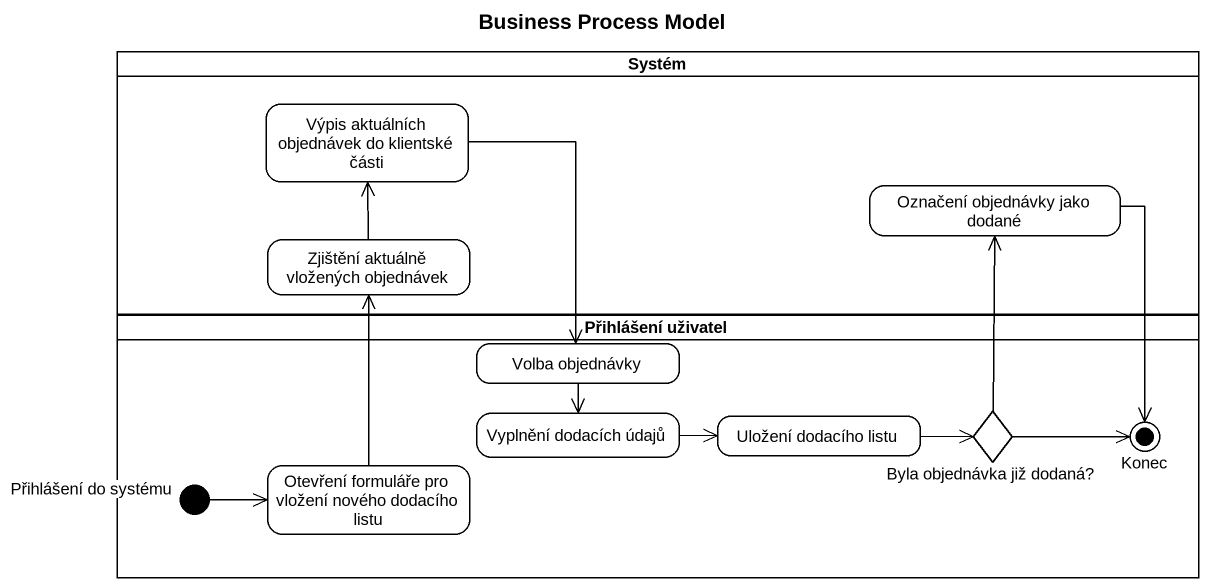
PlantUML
@startuml
title Business Process Model
hide empty description
state Systém <<partition>> {
  state "Výpis aktuálních objednávek do klientské části" as Výpis_aktuálních_objednávek
  state "Označení objednávky jako dodané" as Označení_objednávky_jako
  state "Zjištění aktuálně vložených objednávek" as Zjištění_aktuálně_vložených
}
state "Přihlášení uživatel" as Přihlášení_uživatel <<partition>> {
  state "Volba objednávky" as Volba_objednávky
  state "Otevření formuláře pro vložení nového dodacího listu" as Otevření_formuláře_pro
  state "Vyplnění dodacích údajů" as Vyplnění_dodacích_údajů
  state "Uložení dodacího listu" as Uložení_dodacího_listu
  state "Byla objednávka již dodaná?" as Byla_objednávka_již_dodaná <<choice>>
  state Konec <<end>>
  state "Přihlášení do systému" as Přihlášení_do_systému <<start>>
}
Výpis_aktuálních_objednávek --> Volba_objednávky
Označení_objednávky_jako --> Konec
Zjištění_aktuálně_vložených -up-> Výpis_aktuálních_objednávek
Volba_objednávky --> Vyplnění_dodacích_údajů
Otevření_formuláře_pro -up-> Zjištění_aktuálně_vložených
Vyplnění_dodacích_údajů -right-> Uložení_dodacího_listu
Uložení_dodacího_listu -right-> Byla_objednávka_již_dodaná
Byla_objednávka_již_dodaná -up-> Označení_objednávky_jako
Byla_objednávka_již_dodaná -right-> Konec
Přihlášení_do_systému -right-> Otevření_formuláře_pro
@enduml
